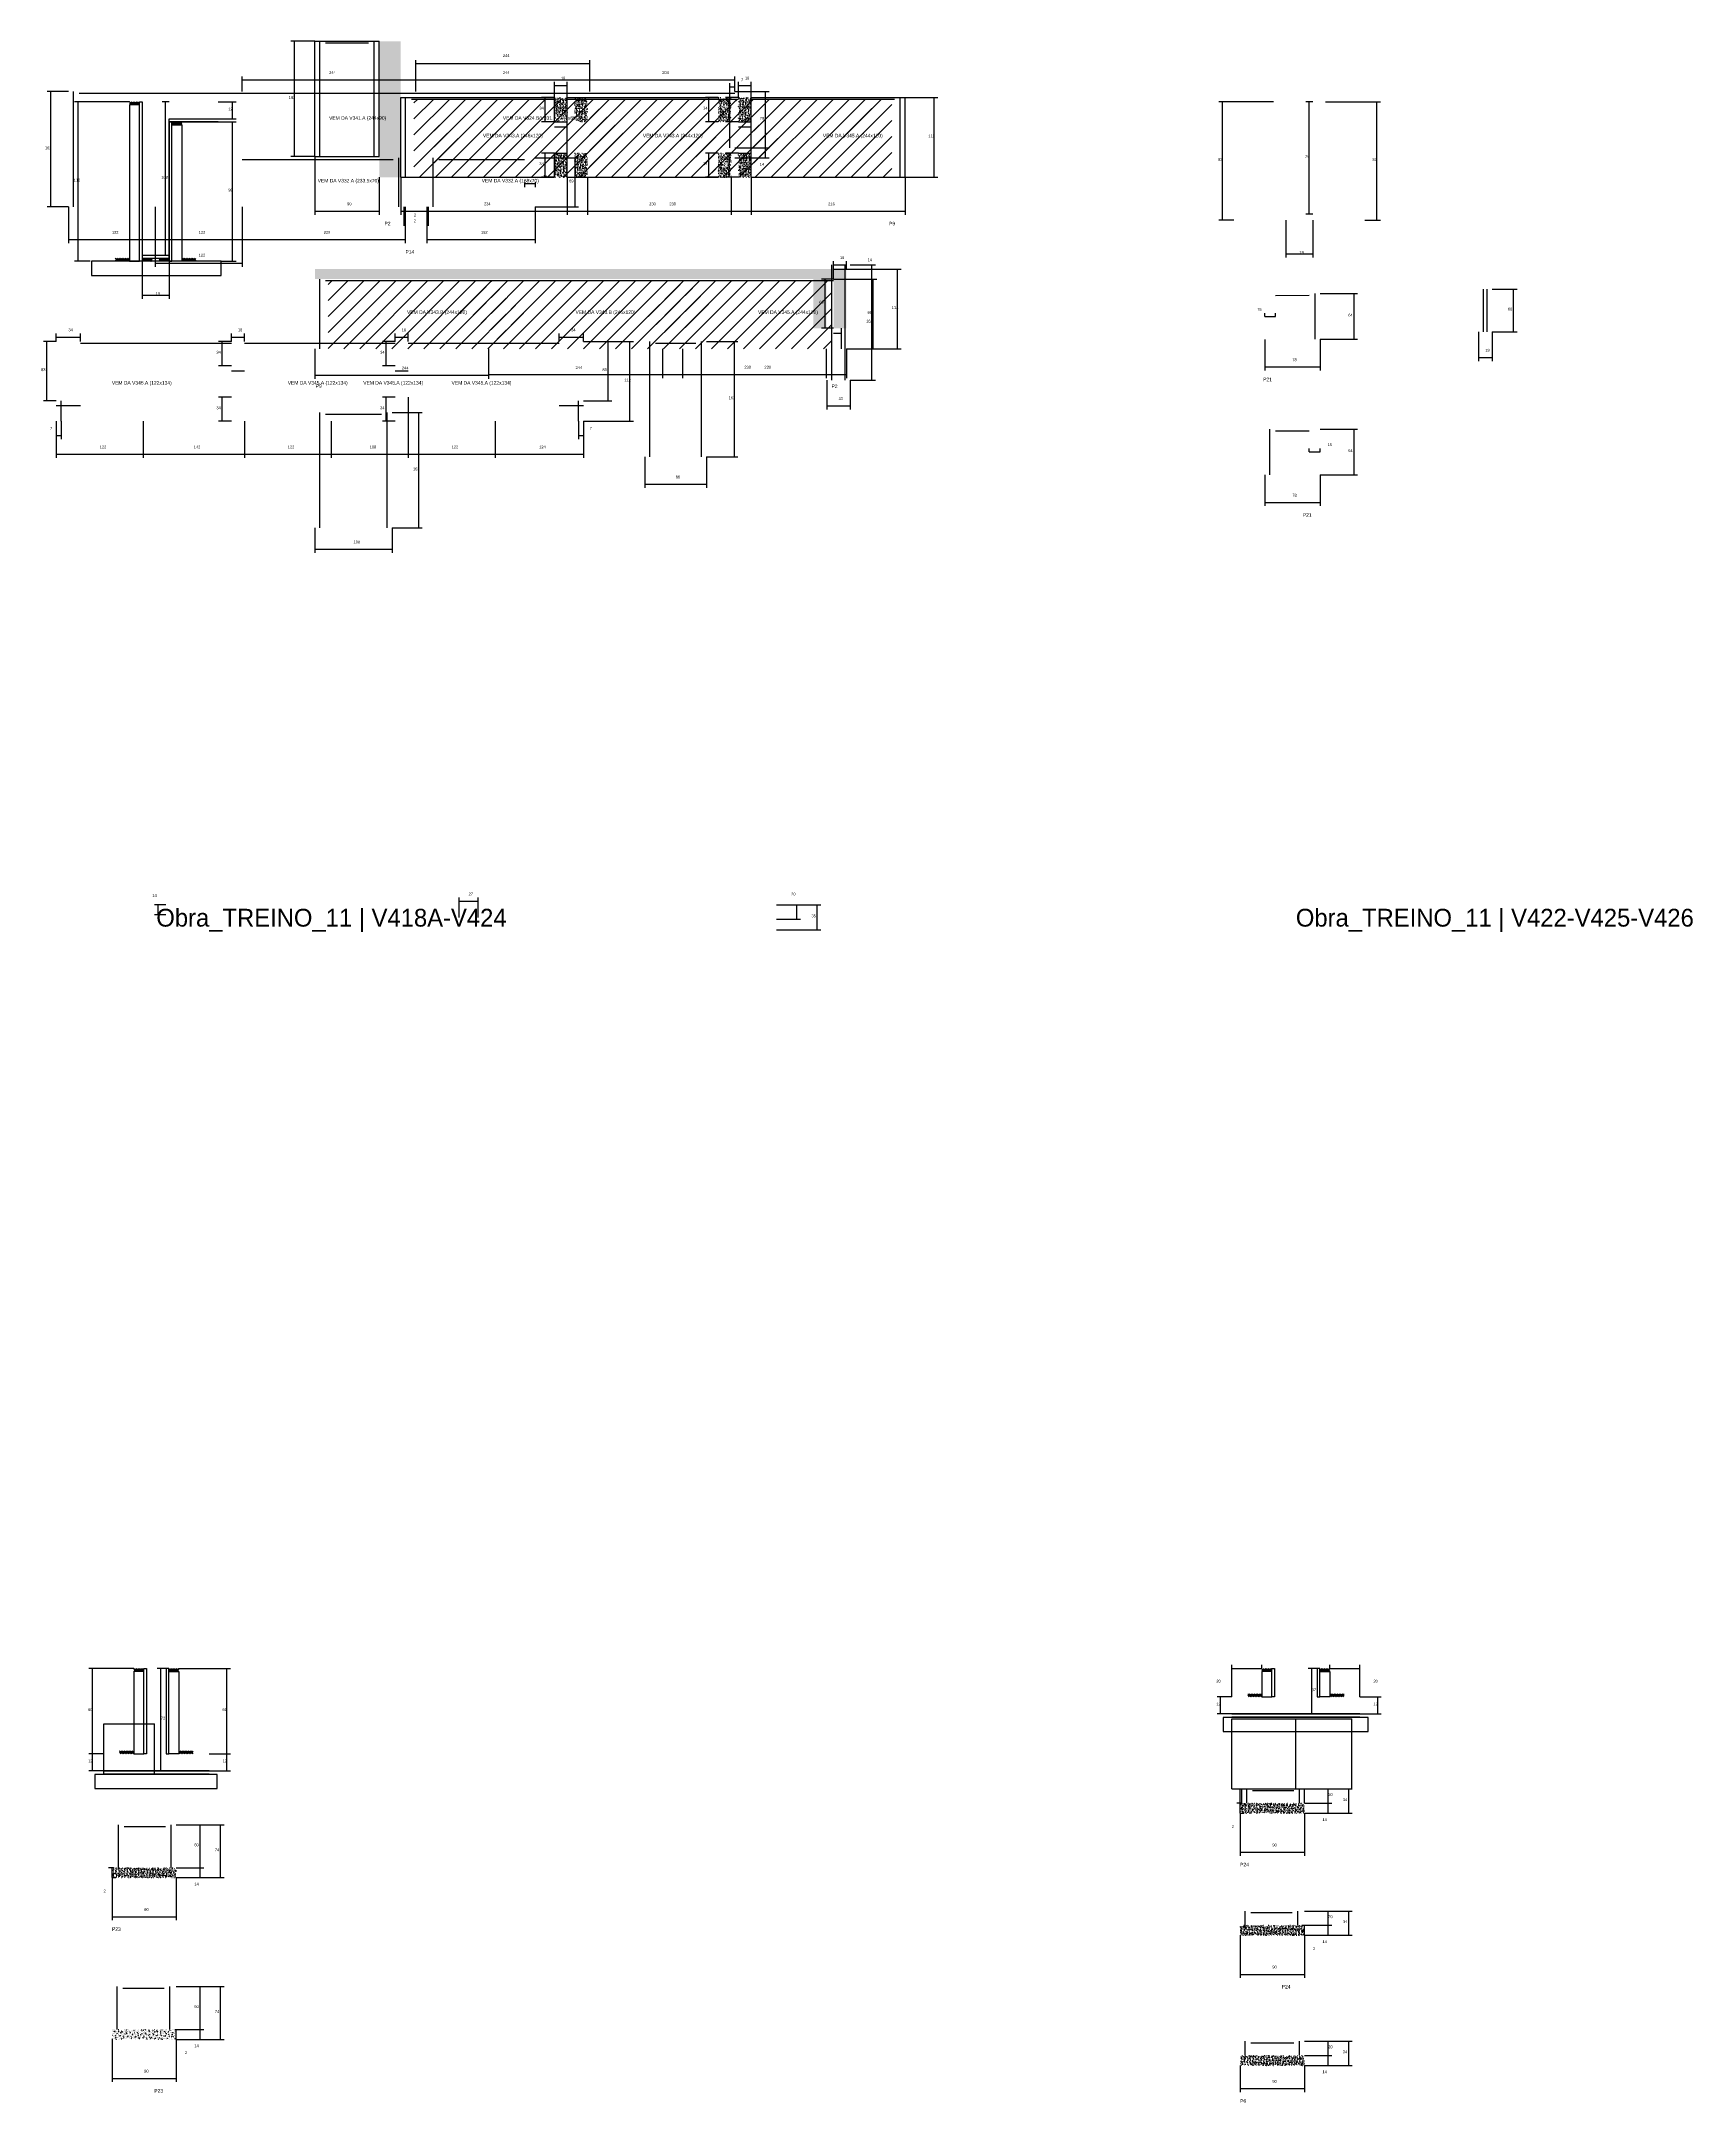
# Model space of a CAD drawing. Header units: metres. Extents: x -2848 to 22762, y -49062 to 1016.
# Drawn here: x 15838 to 18157, y -49062 to -46167 of the extents above; entities that cross this region are included whole.
import ezdxf

# ---------------------------------------------------------------- set-up
doc = ezdxf.new("R2010")
doc.units = ezdxf.units.M
for name, color, linetype in [('COTA', 4, 'Continuous'), ('Hachura', 253, 'Continuous'), ('LABEL_ID', 3, 'Continuous'), ('Madeira', 126, 'Continuous'), ('NOMENCLATURA', 7, 'Continuous'), ('Painéis', 200, 'Continuous'), ('SARR_2.2x10', 40, 'Continuous'), ('SARR_2.2x7', 40, 'Continuous'), ('SARR_3.5x7', 81, 'Continuous'), ('Texto Seção', 7, 'Continuous')]:
    doc.layers.add(name, color=color, linetype=linetype)

msp = doc.modelspace()

# ---------------------------------------------------------------- hatches: boundary and pattern name
at = {"layer": 'COTA'}
h = msp.add_hatch(dxfattribs=at)
h.set_pattern_fill('AR-CONC', scale=0.03)
h.paths.add_polyline_path([(16313.1, -46328.6), (16313.1, -46357.6), (16343.1, -46357.6), (16343.1, -46245.6), (16343.1, -46166.6), (16313.1, -46166.6)])
h = msp.add_hatch(dxfattribs=at)
h.set_pattern_fill('AR-CONC', scale=0.03)
h.paths.add_polyline_path([(16559.1, -46279.6), (16577.1, -46279.6), (16577.1, -46245.6), (16559.1, -46245.6)])
h = msp.add_hatch(dxfattribs=at)
h.set_pattern_fill('AR-CONC', scale=0.03)
h.paths.add_polyline_path([(16587.4, -46279.6), (16605.4, -46279.6), (16605.4, -46245.6), (16587.4, -46245.6)])
h = msp.add_hatch(dxfattribs=at)
h.set_pattern_fill('AR-CONC', scale=0.03)
h.paths.add_polyline_path([(16807.1, -46245.6), (16789.1, -46245.6), (16789.1, -46279.6), (16807.1, -46279.6)])
h = msp.add_hatch(dxfattribs=at)
h.set_pattern_fill('AR-CONC', scale=0.03)
h.paths.add_polyline_path([(16835.4, -46245.6), (16817.4, -46245.6), (16817.4, -46279.6), (16835.4, -46279.6)])
h = msp.add_hatch(dxfattribs=at)
h.set_pattern_fill('AR-CONC', scale=0.03)
h.paths.add_polyline_path([(16559.1, -46357.6), (16577.1, -46357.6), (16577.1, -46323.6), (16559.1, -46323.6)])
h = msp.add_hatch(dxfattribs=at)
h.set_pattern_fill('AR-CONC', scale=0.03)
h.paths.add_polyline_path([(16587.4, -46357.6), (16605.4, -46357.6), (16605.4, -46323.6), (16587.4, -46323.6)])
h = msp.add_hatch(dxfattribs=at)
h.set_pattern_fill('AR-CONC', scale=0.03)
h.paths.add_polyline_path([(16789.1, -46357.6), (16807.1, -46357.6), (16807.1, -46323.6), (16789.1, -46323.6)])
h = msp.add_hatch(dxfattribs=at)
h.set_pattern_fill('AR-CONC', scale=0.03)
h.paths.add_polyline_path([(16817.4, -46357.6), (16835.4, -46357.6), (16835.4, -46323.6), (16817.4, -46323.6)])
h = msp.add_hatch(dxfattribs=at)
h.set_pattern_fill('AR-CONC', scale=0.03)
h.paths.add_polyline_path([(16922.6, -46569.6), (16940.6, -46569.6), (16940.6, -46486.6), (16222.6, -46486.6), (16222.6, -46500.6), (16922.6, -46500.6)])
h = msp.add_hatch(dxfattribs=at)
h.set_pattern_fill('AR-CONC', scale=0.03)
h.paths.add_polyline_path([(16950.9, -46569.6), (16968.9, -46569.6), (16968.9, -46486.6), (16250.9, -46486.6), (16250.9, -46500.6), (16950.9, -46500.6)])
h = msp.add_hatch(dxfattribs=at)
h.set_pattern_fill('AR-CONC', scale=0.03)
h.paths.add_polyline_path([(17612, -48655), (17612, -48641), (17522, -48641), (17522, -48655)])
h = msp.add_hatch(dxfattribs=at)
h.set_pattern_fill('AR-CONC', scale=0.03)
h.paths.add_polyline_path([(16028, -48745.6), (16028, -48731.6), (15938, -48731.6), (15938, -48745.6)])
h = msp.add_hatch(dxfattribs=at)
h.set_pattern_fill('AR-CONC', scale=0.03)
h.paths.add_polyline_path([(17612, -48826.5), (17612, -48812.5), (17522, -48812.5), (17522, -48826.5)])
h = msp.add_hatch(dxfattribs=at)
h.set_pattern_fill('AR-CONC', scale=0.03)
h.paths.add_polyline_path([(16028, -48972.7), (16028, -48958.7), (15938, -48958.7), (15938, -48972.7)])
h = msp.add_hatch(dxfattribs=at)
h.set_pattern_fill('AR-CONC', scale=0.03)
h.paths.add_polyline_path([(17612, -49009.2), (17612, -48995.2), (17522, -48995.2), (17522, -49009.2)])
at = {"layer": 'Hachura'}
h = msp.add_hatch(dxfattribs=at)
h.set_pattern_fill('ANSI31', scale=5)
h.paths.add_polyline_path([(16555.6, -46357.6), (16555.6, -46247.8), (16361.6, -46247.8), (16361.6, -46357.6)])
h = msp.add_hatch(dxfattribs=at)
h.set_pattern_fill('ANSI31', scale=5)
h.paths.add_polyline_path([(16583.9, -46357.6), (16583.9, -46247.8), (16389.9, -46247.8), (16389.9, -46357.6)])
h = msp.add_hatch(dxfattribs=at)
h.set_pattern_fill('ANSI31', scale=5)
h.paths.add_polyline_path([(16785.6, -46357.6), (16785.6, -46247.8), (16580.6, -46247.8), (16580.6, -46357.6)])
h = msp.add_hatch(dxfattribs=at)
h.set_pattern_fill('ANSI31', scale=5)
h.paths.add_polyline_path([(16813.9, -46357.6), (16813.9, -46247.8), (16608.9, -46247.8), (16608.9, -46357.6)])
h = msp.add_hatch(dxfattribs=at)
h.set_pattern_fill('ANSI31', scale=5)
h.paths.add_polyline_path([(17004.6, -46357.6), (17004.6, -46247.8), (16810.6, -46247.8), (16810.6, -46357.6)])
h = msp.add_hatch(dxfattribs=at)
h.set_pattern_fill('ANSI31', scale=5)
h.paths.add_polyline_path([(17032.9, -46357.6), (17032.9, -46247.8), (16838.9, -46247.8), (16838.9, -46357.6)])
h = msp.add_hatch(dxfattribs=at)
h.set_pattern_fill('ANSI31', scale=5)
h.paths.add_polyline_path([(16241.1, -46502.8), (16241.1, -46598.6), (16463.1, -46598.6), (16463.1, -46502.8)])
h = msp.add_hatch(dxfattribs=at)
h.set_pattern_fill('ANSI31', scale=5)
h.paths.add_polyline_path([(16269.4, -46502.8), (16269.4, -46598.6), (16491.4, -46598.6), (16491.4, -46502.8)])
h = msp.add_hatch(dxfattribs=at)
h.set_pattern_fill('ANSI31', scale=5)
h.paths.add_polyline_path([(16707.1, -46502.8), (16470.1, -46502.8), (16470.1, -46598.6), (16707.1, -46598.6)])
h = msp.add_hatch(dxfattribs=at)
h.set_pattern_fill('ANSI31', scale=5)
h.paths.add_polyline_path([(16735.4, -46502.8), (16498.4, -46502.8), (16498.4, -46598.6), (16735.4, -46598.6)])
h = msp.add_hatch(dxfattribs=at)
h.set_pattern_fill('ANSI31', scale=5)
h.paths.add_polyline_path([(16919.1, -46598.6), (16919.1, -46502.8), (16714.1, -46502.8), (16714.1, -46598.6)])
h = msp.add_hatch(dxfattribs=at)
h.set_pattern_fill('ANSI31', scale=5)
h.paths.add_polyline_path([(16947.4, -46598.6), (16947.4, -46502.8), (16742.4, -46502.8), (16742.4, -46598.6)])
at = {"layer": 'SARR_2.2x10'}
h = msp.add_hatch(dxfattribs=at)
h.set_pattern_fill('ANSI31', scale=0.5)
h.paths.add_polyline_path([(15942.5, -46471.3), (15942.5, -46475.7), (15962.5, -46475.7), (15962.5, -46471.3)])
h = msp.add_hatch(dxfattribs=at)
h.set_pattern_fill('ANSI31', scale=0.5)
h.paths.add_polyline_path([(16035.7, -46471.3), (16035.7, -46475.7), (16055.7, -46475.7), (16055.7, -46471.3)])
h = msp.add_hatch(dxfattribs=at)
h.set_pattern_fill('ANSI31', scale=0.5)
h.paths.add_polyline_path([(17532.4, -48487.3), (17532.4, -48491.7), (17552.4, -48491.7), (17552.4, -48487.3)])
h = msp.add_hatch(dxfattribs=at)
h.set_pattern_fill('ANSI31', scale=0.5)
h.paths.add_polyline_path([(17647.6, -48487.3), (17647.6, -48491.7), (17667.6, -48491.7), (17667.6, -48487.3)])
h = msp.add_hatch(dxfattribs=at)
h.set_pattern_fill('ANSI31', scale=0.5)
h.paths.add_polyline_path([(15948.4, -48567.3), (15948.4, -48571.7), (15968.4, -48571.7), (15968.4, -48567.3)])
h = msp.add_hatch(dxfattribs=at)
h.set_pattern_fill('ANSI31', scale=0.5)
h.paths.add_polyline_path([(16031.6, -48567.3), (16031.6, -48571.7), (16051.6, -48571.7), (16051.6, -48567.3)])
at = {"layer": 'SARR_2.2x7'}
h = msp.add_hatch(dxfattribs=at)
h.set_pattern_fill('ANSI31', scale=0.5)
h.paths.add_polyline_path([(15976.5, -46251.7), (15976.5, -46256.1), (15962.5, -46256.1), (15962.5, -46251.7)])
h = msp.add_hatch(dxfattribs=at)
h.set_pattern_fill('ANSI31', scale=0.5)
h.paths.add_polyline_path([(16021.7, -46279.7), (16021.7, -46284.1), (16035.7, -46284.1), (16035.7, -46279.7)])
h = msp.add_hatch(dxfattribs=at)
h.set_pattern_fill('ANSI31', scale=0.5)
h.paths.add_polyline_path([(15994.1, -46475.7), (15994.1, -46471.3), (15994.1, -46471.3), (15980.1, -46471.3), (15980.1, -46471.3), (15980.1, -46475.7), (15980.1, -46475.7), (15994.1, -46475.7)])
h = msp.add_hatch(dxfattribs=at)
h.set_pattern_fill('ANSI31', scale=0.5)
h.paths.add_polyline_path([(16004.1, -46471.3), (16004.1, -46475.7), (16004.1, -46475.7), (16018.1, -46475.7), (16018.1, -46475.7), (16018.1, -46471.3), (16018.1, -46471.3), (16004.1, -46471.3)])
h = msp.add_hatch(dxfattribs=at)
h.set_pattern_fill('ANSI31', scale=0.5)
h.paths.add_polyline_path([(15982.4, -48451.7), (15982.4, -48456.1), (15968.4, -48456.1), (15968.4, -48451.7)])
h = msp.add_hatch(dxfattribs=at)
h.set_pattern_fill('ANSI31', scale=0.5)
h.paths.add_polyline_path([(16017.6, -48451.7), (16017.6, -48456.1), (16031.6, -48456.1), (16031.6, -48451.7)])
h = msp.add_hatch(dxfattribs=at)
h.set_pattern_fill('ANSI31', scale=0.5)
h.paths.add_polyline_path([(17566.4, -48451.7), (17566.4, -48456.1), (17552.4, -48456.1), (17552.4, -48451.7)])
h = msp.add_hatch(dxfattribs=at)
h.set_pattern_fill('ANSI31', scale=0.5)
h.paths.add_polyline_path([(17633.6, -48451.7), (17633.6, -48456.1), (17647.6, -48456.1), (17647.6, -48451.7)])

# ---------------------------------------------------------------- linework, layer by layer
at = {"layer": 'COTA'}
for p, q in [((16222.6, -46166.6), (16189.1, -46166.6)), ((16194.1, -46328.6), (16194.1, -46166.6)), ((16364.6, -46237.4), (16364.6, -46193)), ((16364.6, -46198), (16608.6, -46198)), ((16608.6, -46237.4), (16608.6, -46193)), ((16120.6, -46237.4), (16120.6, -46215.9)), ((16120.6, -46220.9), (16364.6, -46220.9)), ((16364.6, -46237.4), (16364.6, -46215.9)), ((16364.6, -46237.4), (16364.6, -46215.9)), ((16364.6, -46220.9), (16608.6, -46220.9)), ((16559.1, -46245.6), (16559.1, -46223.6)), ((16559.1, -46228.6), (16577.1, -46228.6)), ((16577.1, -46245.6), (16577.1, -46223.6)), ((16608.6, -46237.4), (16608.6, -46215.9)), ((16608.6, -46237.4), (16608.6, -46215.9)), ((16608.6, -46220.9), (16812.1, -46220.9)), ((16805.1, -46237.4), (16805.1, -46225.7)), ((16805.1, -46230.7), (16812.1, -46230.7)), ((16812.1, -46237.4), (16812.1, -46215.9)), ((16812.1, -46237.4), (16812.1, -46225.7)), ((16817.4, -46245.6), (16817.4, -46223.6)), ((16817.4, -46228.6), (16835.4, -46228.6)), ((16835.4, -46245.6), (16835.4, -46223.6)), ((15876.6, -46237.4), (15846.7, -46237.4)), ((15851.7, -46399.4), (15851.7, -46237.4)), ((15962.5, -46251.7), (15885.2, -46251.7)), ((15890.2, -46475.7), (15890.2, -46251.7)), ((16018.1, -46251.7), (16008, -46251.7)), ((16013, -46467.7), (16013, -46251.7)), ((16086.8, -46251.7), (16112.1, -46251.7)), ((16107.1, -46275.7), (16107.1, -46251.7)), ((16559.1, -46245.6), (16541, -46245.6)), ((16546, -46279.6), (16546, -46245.6)), ((16789.1, -46245.6), (16771, -46245.6)), ((16776, -46279.6), (16776, -46245.6)), ((16817.4, -46245.6), (16799.3, -46245.6)), ((16804.3, -46279.6), (16804.3, -46245.6)), ((16812.1, -46237.4), (16860.4, -46237.4)), ((16855.4, -46316.4), (16855.4, -46237.4)), ((17051.4, -46245.6), (17097.1, -46245.6)), ((17092.1, -46357.6), (17092.1, -46245.6)), ((17568.4, -46251.7), (17491.9, -46251.7)), ((17496.9, -46417.7), (17496.9, -46251.7)), ((17624, -46251.7), (17613.9, -46251.7)), ((17618.9, -46409.7), (17618.9, -46251.7)), ((17641.6, -46251.7), (17718.9, -46251.7)), ((17713.9, -46417.7), (17713.9, -46251.7)), ((16086.8, -46275.7), (16112.1, -46275.7)), ((16086.8, -46279.7), (16112.1, -46279.7)), ((16107.1, -46475.7), (16107.1, -46279.7)), ((16559.1, -46279.6), (16541, -46279.6)), ((16789.1, -46279.6), (16771, -46279.6)), ((16817.4, -46279.6), (16799.3, -46279.6)), ((16812.1, -46316.4), (16860.4, -46316.4)), ((16812.1, -46316.4), (16860.4, -46316.4)), ((16855.4, -46330.4), (16855.4, -46316.4)), ((16222.6, -46328.6), (16189.1, -46328.6)), ((16222.6, -46328.6), (16222.6, -46410.3)), ((16532.1, -46330.4), (16592.9, -46330.4)), ((16559.1, -46323.6), (16541, -46323.6)), ((16546, -46357.6), (16546, -46323.6)), ((16587.9, -46399.4), (16587.9, -46330.4)), ((16789.1, -46323.6), (16771, -46323.6)), ((16776, -46357.6), (16776, -46323.6)), ((16817.4, -46323.6), (16799.3, -46323.6)), ((16804.3, -46357.6), (16804.3, -46323.6)), ((16812.1, -46330.4), (16860.4, -46330.4)), ((16313.1, -46357.6), (16313.1, -46410.3)), ((16343.1, -46357.6), (16343.1, -46410.3)), ((16517.1, -46364.9), (16517.1, -46371.5)), ((16517.1, -46366.5), (16532.1, -46366.5)), ((16532.1, -46364.9), (16532.1, -46371.5)), ((16559.1, -46357.6), (16541, -46357.6)), ((16577.1, -46357.6), (16577.1, -46410.3)), ((16577.1, -46357.6), (16577.1, -46410.3)), ((16605.4, -46357.6), (16605.4, -46410.3)), ((16789.1, -46357.6), (16771, -46357.6)), ((16817.4, -46357.6), (16799.3, -46357.6)), ((16807.1, -46357.6), (16807.1, -46410.3)), ((16835.4, -46357.6), (16835.4, -46410.3)), ((16835.4, -46357.6), (16835.4, -46410.3)), ((17051.4, -46357.6), (17051.4, -46410.3)), ((17051.4, -46357.6), (17097.1, -46357.6)), ((15876.6, -46399.4), (15846.7, -46399.4)), ((15876.6, -46399.4), (15876.6, -46450.1)), ((15998.6, -46399.4), (15998.6, -46450.1)), ((15998.6, -46399.4), (15998.6, -46450.1)), ((15998.6, -46399.4), (15998.6, -46483.3)), ((16120.6, -46399.4), (16120.6, -46450.1)), ((16120.6, -46399.4), (16120.6, -46450.1)), ((16120.6, -46399.4), (16120.6, -46483.3)), ((16222.6, -46405.3), (16313.1, -46405.3)), ((16343.1, -46405.3), (16577.1, -46405.3)), ((16347.6, -46399.4), (16347.6, -46425.8)), ((16349.6, -46399.4), (16349.6, -46450.1)), ((16349.6, -46399.4), (16349.6, -46425.8)), ((16379.6, -46399.4), (16379.6, -46450.1)), ((16379.6, -46399.4), (16379.6, -46425.8)), ((16381.6, -46399.4), (16381.6, -46425.8)), ((16532.1, -46399.4), (16532.1, -46450.1)), ((16532.1, -46399.4), (16592.9, -46399.4)), ((16577.1, -46405.3), (16807.1, -46405.3)), ((16605.4, -46405.3), (16835.4, -46405.3)), ((16835.4, -46405.3), (17051.4, -46405.3)), ((16347.6, -46420.8), (16349.6, -46420.8)), ((16379.6, -46420.8), (16381.6, -46420.8)), ((17513.1, -46417.7), (17491.9, -46417.7)), ((17586, -46417.7), (17586, -46470.2)), ((17624, -46409.7), (17613.9, -46409.7)), ((17624, -46417.7), (17624, -46470.2)), ((17696.8, -46417.7), (17718.9, -46417.7)), ((15876.6, -46445.1), (15998.6, -46445.1)), ((15998.6, -46445.1), (16120.6, -46445.1)), ((16120.6, -46445.1), (16349.6, -46445.1)), ((16379.6, -46445.1), (16532.1, -46445.1)), ((17586, -46465.2), (17624, -46465.2)), ((15907.3, -46475.7), (15885.2, -46475.7)), ((15980.1, -46475.7), (15980.1, -46528.2)), ((15998.6, -46478.3), (16120.6, -46478.3)), ((16018.1, -46467.7), (16008, -46467.7)), ((16018.1, -46475.7), (16018.1, -46528.2)), ((16090.9, -46475.7), (16112.1, -46475.7)), ((16950.9, -46500.6), (16950.9, -46475.6)), ((16950.9, -46480.6), (16968.9, -46480.6)), ((16950.9, -46500.6), (16950.9, -46481.6)), ((16950.9, -46486.6), (16968.9, -46486.6)), ((16968.9, -46486.6), (16968.9, -46475.6)), ((16968.9, -46486.6), (16968.9, -46481.6)), ((16968.9, -46486.6), (17045.7, -46486.6)), ((16974.4, -46480.7), (17009.8, -46480.7)), ((17004.8, -46642.7), (17004.8, -46480.7)), ((17040.7, -46598.6), (17040.7, -46486.6)), ((15980.1, -46523.2), (16018.1, -46523.2)), ((16950.9, -46500.6), (16934, -46500.6)), ((16939, -46569.6), (16939, -46500.6)), ((16950.9, -46500.6), (17011.7, -46500.6)), ((17006.7, -46598.6), (17006.7, -46500.6)), ((17633.9, -46521.1), (17686.7, -46521.1)), ((17681.7, -46585.1), (17681.7, -46521.1)), ((17875.4, -46514.8), (17910.8, -46514.8)), ((17905.8, -46574.8), (17905.8, -46514.8)), ((17556.3, -46553.3), (17556.3, -46548.3)), ((17556.3, -46553.3), (17571.3, -46553.3)), ((17571.3, -46553.3), (17571.3, -46548.3)), ((15859.6, -46588.4), (15859.6, -46577.1)), ((15859.6, -46582.1), (15893.6, -46582.1)), ((15893.6, -46588.4), (15893.6, -46577.1)), ((16105.6, -46588.4), (16105.6, -46577.1)), ((16105.6, -46582.1), (16123.6, -46582.1)), ((16123.6, -46588.4), (16123.6, -46577.1)), ((16335.6, -46588.4), (16335.6, -46577.1)), ((16335.6, -46582.1), (16353.6, -46582.1)), ((16353.6, -46588.4), (16353.6, -46577.1)), ((16565.6, -46588.4), (16565.6, -46577.1)), ((16565.6, -46582.1), (16599.6, -46582.1)), ((16599.6, -46588.4), (16599.6, -46577.1)), ((16950.9, -46569.6), (16934, -46569.6)), ((17856.4, -46574.8), (17856.4, -46615.7)), ((17875.4, -46574.8), (17910.8, -46574.8)), ((17875.4, -46574.8), (17875.4, -46615.7)), ((15859.6, -46588.4), (15841.4, -46588.4)), ((15846.4, -46671.4), (15846.4, -46588.4)), ((16105.6, -46588.4), (16087.5, -46588.4)), ((16092.5, -46622.4), (16092.5, -46588.4)), ((16222.6, -46598.6), (16222.6, -46640.6)), ((16335.6, -46588.4), (16317.5, -46588.4)), ((16322.5, -46622.4), (16322.5, -46588.4)), ((16466.6, -46598.6), (16466.6, -46639.7)), ((16466.6, -46598.6), (16466.6, -46640.6)), ((16599.6, -46588.4), (16670, -46588.4)), ((16599.6, -46588.4), (16639.6, -46588.4)), ((16634.6, -46671.4), (16634.6, -46588.4)), ((16665, -46700.4), (16665, -46588.4)), ((16710.6, -46598.6), (16710.6, -46639.7)), ((16710.6, -46598.6), (16710.6, -46639.7)), ((16738.9, -46598.6), (16738.9, -46639.7)), ((16772.4, -46588.4), (16816.7, -46588.4)), ((16811.7, -46750.4), (16811.7, -46588.4)), ((16940.6, -46598.6), (16940.6, -46639.7)), ((16968.9, -46598.6), (16968.9, -46639.7)), ((16968.9, -46598.6), (17011.7, -46598.6)), ((16968.9, -46598.6), (17045.7, -46598.6)), ((17556.3, -46585.3), (17556.3, -46629.1)), ((17633.9, -46585.1), (17633.9, -46629.1)), ((17633.9, -46585.1), (17686.7, -46585.1)), ((17856.4, -46610.7), (17875.4, -46610.7)), ((16105.6, -46622.4), (16087.5, -46622.4)), ((16222.6, -46635.6), (16466.6, -46635.6)), ((16335.6, -46622.4), (16317.5, -46622.4)), ((16466.6, -46634.7), (16710.6, -46634.7)), ((16710.6, -46634.7), (16940.6, -46634.7)), ((16738.9, -46634.7), (16968.9, -46634.7)), ((17556.3, -46624.1), (17633.9, -46624.1)), ((16105.6, -46666.4), (16087.5, -46666.4)), ((16092.5, -46700.4), (16092.5, -46666.4)), ((16335.6, -46666.4), (16317.5, -46666.4)), ((16322.5, -46700.4), (16322.5, -46666.4)), ((16353.6, -46666.4), (16353.6, -46751.6)), ((16941.4, -46642.7), (16941.4, -46683.6)), ((16974.4, -46642.7), (17009.8, -46642.7)), ((16974.4, -46642.7), (16974.4, -46683.6)), ((15859.6, -46671.4), (15841.4, -46671.4)), ((16331.1, -46688.2), (16373.5, -46688.2)), ((16368.5, -46850.2), (16368.5, -46688.2)), ((16599.6, -46671.4), (16639.6, -46671.4)), ((16941.4, -46678.6), (16974.4, -46678.6)), ((15859.6, -46700.4), (15859.6, -46751.6)), ((15859.6, -46700.4), (15859.6, -46725.3)), ((15859.6, -46720.3), (15866.6, -46720.3)), ((15866.6, -46700.4), (15866.6, -46725.3)), ((15981.6, -46700.4), (15981.6, -46751.6)), ((15981.6, -46700.4), (15981.6, -46751.6)), ((16105.6, -46700.4), (16087.5, -46700.4)), ((16123.6, -46700.4), (16123.6, -46751.6)), ((16123.6, -46700.4), (16123.6, -46751.6)), ((16245.6, -46700.4), (16245.6, -46751.6)), ((16245.6, -46700.4), (16245.6, -46751.6)), ((16335.6, -46700.4), (16317.5, -46700.4)), ((16353.6, -46700.4), (16353.6, -46751.6)), ((16475.6, -46700.4), (16475.6, -46751.6)), ((16475.6, -46700.4), (16475.6, -46751.6)), ((16592.6, -46700.4), (16592.6, -46725.3)), ((16592.6, -46720.3), (16599.6, -46720.3)), ((16599.6, -46700.4), (16599.6, -46751.6)), ((16599.6, -46700.4), (16670, -46700.4)), ((16599.6, -46700.4), (16599.6, -46725.3)), ((17633.9, -46711.4), (17686.7, -46711.4)), ((17681.7, -46775.4), (17681.7, -46711.4)), ((15859.6, -46746.6), (15981.6, -46746.6)), ((15981.6, -46746.6), (16123.6, -46746.6)), ((16123.6, -46746.6), (16245.6, -46746.6)), ((16245.6, -46746.6), (16353.6, -46746.6)), ((16353.6, -46746.6), (16475.6, -46746.6)), ((16475.6, -46746.6), (16599.6, -46746.6)), ((16685.9, -46750.4), (16685.9, -46793.7)), ((16772.4, -46750.4), (16772.4, -46793.7)), ((16772.4, -46750.4), (16816.7, -46750.4)), ((17618.9, -46743.4), (17618.9, -46738.4)), ((17618.9, -46743.4), (17633.9, -46743.4)), ((17633.9, -46743.4), (17633.9, -46738.4)), ((17556.3, -46775.5), (17556.3, -46819.3)), ((17633.9, -46775.4), (17633.9, -46819.3)), ((17633.9, -46775.4), (17686.7, -46775.4)), ((16685.9, -46788.7), (16772.4, -46788.7)), ((17556.3, -46814.3), (17633.9, -46814.3)), ((16222.6, -46850.2), (16222.6, -46885)), ((16331.1, -46850.2), (16373.5, -46850.2)), ((16331.1, -46850.2), (16331.1, -46885)), ((16222.6, -46880), (16331.1, -46880)), ((16013.6, -47379.4), (15997.5, -47379.4)), ((16013.6, -47393.4), (15997.5, -47393.4)), ((16002.5, -47393.4), (16002.5, -47379.4)), ((16425, -47397.4), (16425, -47369.2)), ((16425, -47374.2), (16452, -47374.2)), ((16452, -47397.4), (16452, -47369.2)), ((16871, -47379.4), (16904.5, -47379.4)), ((16871, -47379.4), (16933, -47379.4)), ((16899.5, -47399.4), (16899.5, -47379.4)), ((16928, -47414.4), (16928, -47379.4)), ((16871, -47399.4), (16904.5, -47399.4)), ((16871, -47414.4), (16933, -47414.4)), ((15968.4, -48451.7), (15905.4, -48451.7)), ((15910.4, -48571.7), (15910.4, -48451.7)), ((16014, -48451.7), (16001.3, -48451.7)), ((16006.3, -48595.7), (16006.3, -48451.7)), ((16031.6, -48451.7), (16104, -48451.7)), ((16099, -48571.7), (16099, -48451.7)), ((17510.1, -48491.7), (17510.1, -48446.7)), ((17510.1, -48451.7), (17552.4, -48451.7)), ((17552.4, -48451.7), (17552.4, -48446.7)), ((17630, -48451.7), (17617.3, -48451.7)), ((17622.3, -48515.7), (17622.3, -48451.7)), ((17647.6, -48451.7), (17647.6, -48446.7)), ((17647.6, -48451.7), (17690, -48451.7)), ((17690, -48491.7), (17690, -48446.7)), ((17510.1, -48491.7), (17489.4, -48491.7)), ((17494.4, -48515.7), (17494.4, -48491.7)), ((17690, -48491.7), (17720, -48491.7)), ((17715, -48515.7), (17715, -48491.7)), ((17510.1, -48515.7), (17489.4, -48515.7)), ((17630, -48515.7), (17617.3, -48515.7)), ((17690, -48515.7), (17720, -48515.7)), ((15926.1, -48571.7), (15905.4, -48571.7)), ((15926.1, -48571.7), (15905.4, -48571.7)), ((15910.4, -48595.7), (15910.4, -48571.7)), ((16074, -48571.7), (16104, -48571.7)), ((16074, -48571.7), (16104, -48571.7)), ((16099, -48595.7), (16099, -48571.7)), ((15926.1, -48595.7), (15905.4, -48595.7)), ((16014, -48595.7), (16001.3, -48595.7)), ((16074, -48595.7), (16104, -48595.7)), ((17612, -48621), (17650.5, -48621)), ((17612, -48621), (17679.2, -48621)), ((17645.5, -48641), (17645.5, -48621)), ((17674.2, -48655), (17674.2, -48621)), ((17524, -48641), (17517, -48641)), ((17522, -48655), (17522, -48641)), ((17522, -48655), (17522, -48714.9)), ((17522, -48655), (17527, -48655)), ((17612, -48641), (17650.5, -48641)), ((17612, -48641), (17650.5, -48641)), ((17612, -48655), (17612, -48714.9)), ((17612, -48655), (17650.5, -48655)), ((17612, -48655), (17679.2, -48655)), ((17645.5, -48655), (17645.5, -48641)), ((16028, -48671.6), (16066.5, -48671.6)), ((16028, -48671.6), (16095.2, -48671.6)), ((16061.5, -48731.6), (16061.5, -48671.6)), ((16090.2, -48745.6), (16090.2, -48671.6)), ((17522, -48709.9), (17612, -48709.9)), ((15940, -48731.6), (15933, -48731.6)), ((15938, -48745.6), (15938, -48731.6)), ((15938, -48745.6), (15938, -48805.5)), ((15938, -48745.6), (15943, -48745.6)), ((16028, -48731.6), (16066.5, -48731.6)), ((16028, -48731.6), (16066.5, -48731.6)), ((16028, -48745.6), (16028, -48805.5)), ((16028, -48745.6), (16066.5, -48745.6)), ((16028, -48745.6), (16095.2, -48745.6)), ((16061.5, -48745.6), (16061.5, -48731.6)), ((15938, -48800.5), (16028, -48800.5)), ((17610, -48812.5), (17617, -48812.5)), ((17612, -48792.5), (17650.5, -48792.5)), ((17612, -48792.5), (17679.2, -48792.5)), ((17612, -48826.5), (17612, -48812.5)), ((17612, -48812.5), (17650.5, -48812.5)), ((17612, -48812.5), (17650.5, -48812.5)), ((17645.5, -48812.5), (17645.5, -48792.5)), ((17645.5, -48826.5), (17645.5, -48812.5)), ((17674.2, -48826.5), (17674.2, -48792.5)), ((17522, -48826.5), (17522, -48886.4)), ((17612, -48826.5), (17612, -48886.4)), ((17612, -48826.5), (17617, -48826.5)), ((17612, -48826.5), (17650.5, -48826.5)), ((17612, -48826.5), (17679.2, -48826.5)), ((16028, -48898.7), (16066.5, -48898.7)), ((16028, -48898.7), (16095.2, -48898.7)), ((16061.5, -48958.7), (16061.5, -48898.7)), ((16090.2, -48972.7), (16090.2, -48898.7)), ((17522, -48881.4), (17612, -48881.4)), ((15938, -48972.7), (15938, -49032.6)), ((16026, -48958.7), (16033, -48958.7)), ((16028, -48972.7), (16028, -48958.7)), ((16028, -48958.7), (16066.5, -48958.7)), ((16028, -48958.7), (16066.5, -48958.7)), ((16028, -48972.7), (16028, -49032.6)), ((16028, -48972.7), (16033, -48972.7)), ((16028, -48972.7), (16066.5, -48972.7)), ((16028, -48972.7), (16095.2, -48972.7)), ((16061.5, -48972.7), (16061.5, -48958.7)), ((17612, -48975.2), (17650.5, -48975.2)), ((17612, -48975.2), (17679.2, -48975.2)), ((17645.5, -48995.2), (17645.5, -48975.2)), ((17674.2, -49009.2), (17674.2, -48975.2)), ((17522, -49009.2), (17522, -49046.9)), ((17612, -48995.2), (17650.5, -48995.2)), ((17612, -48995.2), (17650.5, -48995.2)), ((17612, -49009.2), (17679.2, -49009.2)), ((17612, -49009.2), (17650.5, -49009.2)), ((17612, -49009.2), (17612, -49046.9)), ((17645.5, -49009.2), (17645.5, -48995.2)), ((15938, -49027.6), (16028, -49027.6)), ((17522, -49041.9), (17612, -49041.9))]:
    msp.add_line(p, q, dxfattribs=at)
at = {"layer": 'Madeira'}
for points in [[(15909, -46495.7), (16090.9, -46495.7), (16090.9, -46475.7), (15909, -46475.7)], [(17497.7, -48540.6), (17701.6, -48540.6), (17701.6, -48520.6), (17497.7, -48520.6)], [(15913.7, -48620.6), (16085.6, -48620.6), (16085.6, -48600.6), (15913.7, -48600.6)]]:
    msp.add_lwpolyline(points, close=True, dxfattribs=at)
at = {"layer": 'Painéis'}
for p, q in [((16222.6, -46166.6), (16313.1, -46166.6)), ((16222.6, -46328.6), (16222.6, -46166.6)), ((16313.1, -46328.6), (16313.1, -46166.6)), ((16343.1, -46245.6), (16559.1, -46245.6)), ((16343.1, -46357.6), (16343.1, -46245.6)), ((16559.1, -46279.6), (16559.1, -46245.6)), ((16577.1, -46245.6), (16789.1, -46245.6)), ((16577.1, -46279.6), (16577.1, -46245.6)), ((16835.4, -46245.6), (17051.4, -46245.6)), ((16835.4, -46279.6), (16835.4, -46245.6)), ((17051.4, -46357.6), (17051.4, -46245.6)), ((16018.1, -46275.7), (16086.8, -46275.7)), ((16018.1, -46279.7), (16018.1, -46275.7)), ((16018.1, -46279.7), (16086.8, -46279.7)), ((16018.1, -46475.7), (16018.1, -46279.7)), ((16021.7, -46475.7), (16021.7, -46279.7)), ((16559.1, -46279.6), (16577.1, -46279.6)), ((16577.1, -46357.6), (16577.1, -46279.6)), ((16817.4, -46279.6), (16835.4, -46279.6)), ((16835.4, -46357.6), (16835.4, -46279.6)), ((16222.6, -46328.6), (16313.1, -46328.6)), ((16559.1, -46323.6), (16577.1, -46323.6)), ((16559.1, -46357.6), (16559.1, -46323.6)), ((16817.4, -46323.6), (16835.4, -46323.6)), ((16343.1, -46357.6), (16559.1, -46357.6)), ((16577.1, -46357.6), (16789.1, -46357.6)), ((16835.4, -46357.6), (17051.4, -46357.6)), ((17510.1, -48515.7), (17690, -48515.7)), ((17510.1, -48519.7), (17690, -48519.7)), ((17510.1, -48522.7), (17600.1, -48522.7)), ((17510.1, -48621), (17510.1, -48522.7)), ((17600.1, -48621), (17600.1, -48522.7)), ((17600.1, -48522.7), (17678.4, -48522.7)), ((17600.1, -48621), (17600.1, -48522.7)), ((17678.4, -48621), (17678.4, -48522.7)), ((15926.1, -48529.7), (15997.6, -48529.7)), ((15926.1, -48599.7), (15926.1, -48529.7)), ((15997.6, -48599.7), (15997.6, -48529.7)), ((15926.1, -48595.7), (16074, -48595.7)), ((15926.1, -48599.7), (16074, -48599.7)), ((15926.1, -48599.7), (15997.6, -48599.7)), ((17510.1, -48621), (17600.1, -48621)), ((17522, -48621), (17612, -48621)), ((17522, -48641), (17522, -48621)), ((17524, -48641), (17524, -48621)), ((17600.1, -48621), (17678.4, -48621)), ((17612, -48641), (17612, -48621))]:
    msp.add_line(p, q, dxfattribs=at)
for points in [[(15976.5, -46475.7), (15976.5, -46251.7), (15980.1, -46251.7), (15980.1, -46475.7)], [(16021.7, -46475.7), (16021.7, -46279.7), (16018.1, -46279.7), (16018.1, -46475.7)], [(16018.1, -46467.7), (15980.1, -46467.7), (15980.1, -46471.3), (16018.1, -46471.3)], [(15982.4, -48571.7), (15982.4, -48451.7), (15986, -48451.7), (15986, -48571.7)], [(16017.6, -48571.7), (16017.6, -48451.7), (16014, -48451.7), (16014, -48571.7)], [(17566.4, -48491.7), (17566.4, -48451.7), (17570, -48451.7), (17570, -48491.7)], [(17633.6, -48491.7), (17633.6, -48451.7), (17630, -48451.7), (17630, -48491.7)]]:
    msp.add_lwpolyline(points, close=True, dxfattribs=at)
for points in [[(16086.8, -46279.7), (16018.1, -46279.7), (16018.1, -46275.7), (16086.8, -46275.7)], [(17690, -48515.7), (17510.1, -48515.7)], [(17510.1, -48519.7), (17690, -48519.7)], [(16074, -48595.7), (15926.1, -48595.7)], [(15926.1, -48599.7), (16074, -48599.7)]]:
    msp.add_lwpolyline(points, dxfattribs=at)
at = {"layer": 'SARR_2.2x7'}
for p, q in [((16229.6, -46328.6), (16229.6, -46166.6)), ((16237.6, -46168.8), (16298.1, -46168.8)), ((16306.1, -46328.6), (16306.1, -46166.6)), ((15883.6, -46399.4), (15883.6, -46237.4)), ((15891.6, -46239.6), (15998.6, -46239.6)), ((15998.6, -46239.6), (16120.6, -46239.6)), ((16120.6, -46239.6), (16364.6, -46239.6)), ((16350.1, -46357.6), (16350.1, -46245.6)), ((16358.1, -46247.8), (16559.1, -46247.8)), ((16364.6, -46239.6), (16608.6, -46239.6)), ((16577.1, -46247.8), (16789.1, -46247.8)), ((16605.4, -46247.8), (16817.4, -46247.8)), ((16608.6, -46239.6), (16812.1, -46239.6)), ((16805.1, -46316.4), (16805.1, -46237.4)), ((16835.4, -46247.8), (17036.4, -46247.8)), ((17044.4, -46357.6), (17044.4, -46245.6)), ((16559.1, -46286.6), (16577.1, -46286.6)), ((16817.4, -46286.6), (16835.4, -46286.6)), ((16120.6, -46332.6), (16332.6, -46332.6)), ((16340.6, -46399.4), (16340.6, -46330.4)), ((16388.6, -46399.4), (16388.6, -46330.4)), ((16396.6, -46332.6), (16517.1, -46332.6)), ((16948.4, -46642.7), (16948.4, -46480.7)), ((16967.4, -46642.7), (16967.4, -46480.7)), ((16229.6, -46598.6), (16229.6, -46500.6)), ((16237.6, -46502.8), (16466.6, -46502.8)), ((16466.6, -46502.8), (16710.6, -46502.8)), ((16710.6, -46502.8), (16922.6, -46502.8)), ((16738.9, -46502.8), (16950.9, -46502.8)), ((17571.3, -46523.5), (17618.9, -46523.3)), ((17626.9, -46585.1), (17626.9, -46521.1)), ((17863.4, -46574.8), (17863.4, -46514.8)), ((17868.4, -46574.8), (17868.4, -46514.8)), ((16950.9, -46576.6), (16961.9, -46576.6)), ((16961.9, -46598.6), (16961.9, -46569.6)), ((15893.6, -46590.6), (15981.6, -46590.6)), ((15981.6, -46590.6), (16105.6, -46590.6)), ((16123.6, -46590.6), (16245.6, -46590.6)), ((16245.6, -46590.6), (16335.6, -46590.6)), ((16353.6, -46590.6), (16475.6, -46590.6)), ((16475.6, -46590.6), (16565.6, -46590.6)), ((16692.9, -46750.4), (16692.9, -46588.4)), ((16700.9, -46590.6), (16757.4, -46590.6)), ((16765.4, -46750.4), (16765.4, -46588.4)), ((16105.6, -46629.4), (16123.6, -46629.4)), ((16335.6, -46629.4), (16353.6, -46629.4)), ((15859.6, -46678.4), (15893.6, -46678.4)), ((15866.6, -46700.4), (15866.6, -46671.4)), ((16229.6, -46850.2), (16229.6, -46688.2)), ((16237.6, -46690.4), (16316.1, -46690.4)), ((16324.1, -46850.2), (16324.1, -46688.2)), ((16565.6, -46678.4), (16599.6, -46678.4)), ((16592.6, -46700.4), (16592.6, -46671.4)), ((17563.3, -46775.5), (17563.3, -46711.5)), ((17571.3, -46713.7), (17618.9, -46713.6)), ((17531, -48641), (17531, -48621)), ((17539, -48623.2), (17597, -48623.2)), ((17605, -48641), (17605, -48621)), ((15947, -48731.6), (15947, -48671.6)), ((15955, -48673.8), (16013, -48673.8)), ((16021, -48731.6), (16021, -48671.6)), ((17529, -48812.5), (17529, -48792.5)), ((17537, -48794.7), (17595, -48794.7)), ((17603, -48812.5), (17603, -48792.5)), ((15945, -48958.7), (15945, -48898.7)), ((16019, -48958.7), (16019, -48898.7)), ((15953, -48900.9), (16011, -48900.9)), ((17529, -48995.2), (17529, -48975.2)), ((17537, -48977.4), (17597, -48977.4)), ((17605, -48995.2), (17605, -48975.2))]:
    msp.add_line(p, q, dxfattribs=at)
at = {"layer": 'SARR_3.5x7'}
for points in [[(15976.5, -46256.1), (15962.5, -46256.1), (15962.5, -46475.7), (15976.5, -46475.7)], [(16021.7, -46284.1), (16035.7, -46284.1), (16035.7, -46475.7), (16021.7, -46475.7)], [(15982.4, -48456.1), (15968.4, -48456.1), (15968.4, -48571.7), (15982.4, -48571.7)], [(16017.6, -48456.1), (16031.6, -48456.1), (16031.6, -48571.7), (16017.6, -48571.7)], [(17566.4, -48456.1), (17552.4, -48456.1), (17552.4, -48491.7), (17566.4, -48491.7)], [(17633.6, -48456.1), (17647.6, -48456.1), (17647.6, -48491.7), (17633.6, -48491.7)]]:
    msp.add_lwpolyline(points, close=True, dxfattribs=at)

# ---------------------------------------------------------------- texts
at = {"layer": 'COTA'}
for s, p in [('244', (16486.6, -46188.7)), ('244', (16242.6, -46212.8)), ('244', (16486.6, -46212.8)), ('18', (16568.1, -46220.5)), ('204', (16710.4, -46212.6)), ('7', (16821, -46222.7)), ('18', (16826.4, -46220.5)), ('12', (16101.1, -46263.7)), ('162', (16186, -46247.6)), ('34', (16537.8, -46262.6)), ('34', (16767.8, -46262.6)), ('34', (16796.1, -46262.6)), ('79', (16847.3, -46276.9)), ('162', (15843.6, -46318.4)), ('112', (17084, -46301.6)), ('34', (16537.8, -46340.6)), ('34', (16767.8, -46340.6)), ('34', (16796.1, -46340.6)), ('14', (16847.3, -46341.4)), ('83', (17490.7, -46334.7)), ('79', (17612.8, -46330.7)), ('83', (17707.6, -46334.7)), ('112', (15884.1, -46363.7)), ('108', (16006.9, -46359.7)), ('98', (16101, -46377.7)), ('15', (16542.8, -46358.4)), ('69', (16579.7, -46364.9)), ('90', (16267.9, -46397.1)), ('2', (16361.7, -46412.8)), ('234', (16460.1, -46397)), ('230', (16692.1, -46397)), ('230', (16720.4, -46397)), ('216', (16943.4, -46397.1)), ('122', (15937.6, -46437)), ('122', (16059.6, -46437)), ('229', (16235.1, -46437)), ('2', (16361.5, -46420.8)), ('152', (16455.9, -46437)), ('122', (16059.6, -46469.1)), ('19', (17605, -46465.2)), ('18', (16959.9, -46472.5)), ('14', (16998.7, -46475.5)), ('19', (15999.1, -46523.2)), ('69', (16930.8, -46535.1)), ('98', (16998.6, -46549.6)), ('112', (17032.7, -46542.6)), ('15', (17545.7, -46545.2)), ('64', (17673.6, -46553.1)), ('60', (17897.7, -46544.8)), ('34', (15876.6, -46573.9)), ('18', (16114.6, -46574)), ('18', (16344.6, -46574)), ('34', (16582.6, -46573.9)), ('162', (16996.7, -46561.7)), ('34', (16084.3, -46605.4)), ('34', (16314.3, -46605.4)), ('78', (17595.1, -46616)), ('19', (17865.9, -46602.6)), ('83', (15838.2, -46629.9)), ('244', (16344.6, -46627.5)), ('244', (16588.6, -46627.1)), ('83', (16626.4, -46629.9)), ('112', (16657, -46644.4)), ('230', (16825.6, -46626.4)), ('230', (16853.9, -46626.4)), ('162', (16803.6, -46669.4)), ('33', (16957.9, -46670.4)), ('34', (16084.3, -46683.4)), ('34', (16314.3, -46683.4)), ('7', (15850.7, -46712.3)), ('7', (16608.5, -46712.3)), ('122', (15920.6, -46738.5)), ('142', (16052.6, -46738.5)), ('122', (16184.6, -46738.5)), ('108', (16299.6, -46738.5)), ('122', (16414.6, -46738.5)), ('124', (16537.6, -46738.5)), ('15', (17644.5, -46735.2)), ('64', (17673.6, -46743.4)), ('162', (16360.4, -46769.2)), ('86', (16729.2, -46780.6)), ('78', (17595.1, -46806.2)), ('108', (16276.9, -46871.8)), ('14', (15994.4, -47368.3)), ('27', (16438.5, -47366.1)), ('20', (16891.4, -47366.3)), ('35', (16919.8, -47396.9)), ('20', (17488.3, -48471.7)), ('32', (17622.3, -48483.7)), ('20', (17708.9, -48471.7)), ('60', (15904.3, -48511.7)), ('72', (16006.3, -48523.7)), ('60', (16092.9, -48511.7)), ('12', (17488.4, -48503.7)), ('12', (17709, -48503.7)), ('12', (15904.4, -48583.7)), ('12', (16093, -48583.7)), ('20', (17645.5, -48631)), ('34', (17666, -48638)), ('14', (17637.4, -48666.1)), ('2', (17509.9, -48675.8)), ('60', (16053.4, -48701.6)), ('74', (16082.2, -48708.6)), ('90', (17567, -48701.8)), ('14', (16053.4, -48756.7)), ('2', (15925.9, -48766.4)), ('90', (15983, -48792.4)), ('20', (17645.5, -48802.5)), ('34', (17666, -48809.5)), ('14', (17637.4, -48837.5)), ('90', (17567, -48873.2)), ('2', (17624.1, -48847.3)), ('60', (16053.4, -48928.7)), ('74', (16082.2, -48935.7)), ('14', (16053.4, -48983.7)), ('20', (17645.5, -48985.2)), ('2', (16040.1, -48993.4)), ('34', (17666, -48992.2)), ('90', (15983, -49019.4)), ('90', (17567, -49033.7)), ('14', (17637.4, -49020.3))]:
    msp.add_text(s, height=4, dxfattribs=at).set_placement(p)
at = {"layer": 'LABEL_ID'}
for s, p in [('Obra_TREINO_11 | V418A-V424', (16000, -47410)), ('Obra_TREINO_11 | V422-V425-V426', (17600, -47410))]:
    msp.add_text(s, height=25, dxfattribs=at).set_placement(p)
at = {"layer": 'NOMENCLATURA'}
for s, p in [('P2', (16320.4, -46425.2)), ('P9', (17028.9, -46425.2)), ('P14', (16349.8, -46465)), ('P21', (17554.1, -46644.1)), ('P9', (16223.7, -46653.5)), ('P2', (16948, -46653.5)), ('P21', (17609.8, -46834.4)), ('P24', (17521.8, -48729.8)), ('P23', (15937.8, -48820.4)), ('P24', (17580.2, -48901.3)), ('P23', (15997.2, -49047.5)), ('P6', (17521.8, -49061.7))]:
    msp.add_text(s, height=5, dxfattribs=at).set_placement(p)
at = {"layer": 'Texto Seção'}
for s, p in [('VEM DA V341.A^J(244x90)', (16242.6, -46276.9)), ('VEM DA V324.B/V331.A^J(244x85)', (16486.6, -46276.9)), ('VEM DA V343.A^J(246x120)', (16458.6, -46301.6)), ('VEM DA V343.A^J(244x120)', (16683.1, -46301.6)), ('VEM DA V345.A^J(244x120)', (16935.9, -46301.6)), ('VEM DA V332.A^J(233.5x70)', (16226.6, -46364.9)), ('VEM DA V332.A^J(168x70)', (16456.9, -46364.9)), ('VEM DA V343.B^J(244x120)', (16352.1, -46549.6)), ('VEM DA V343.B^J(246x120)', (16588.6, -46549.6)), ('VEM DA V345.A^J(244x120)', (16844.9, -46549.6)), ('VEM DA V345.A^J(122x134)', (15937.6, -46648.8)), ('VEM DA V345.A^J(122x134)', (16184.6, -46648.8)), ('VEM DA V345.A^J(122x134)', (16290.6, -46648.8)), ('VEM DA V345.A^J(122x134)', (16414.6, -46648.8))]:
    msp.add_text(s, height=5, dxfattribs=at).set_placement(p)

doc.saveas('drawing.dxf')
